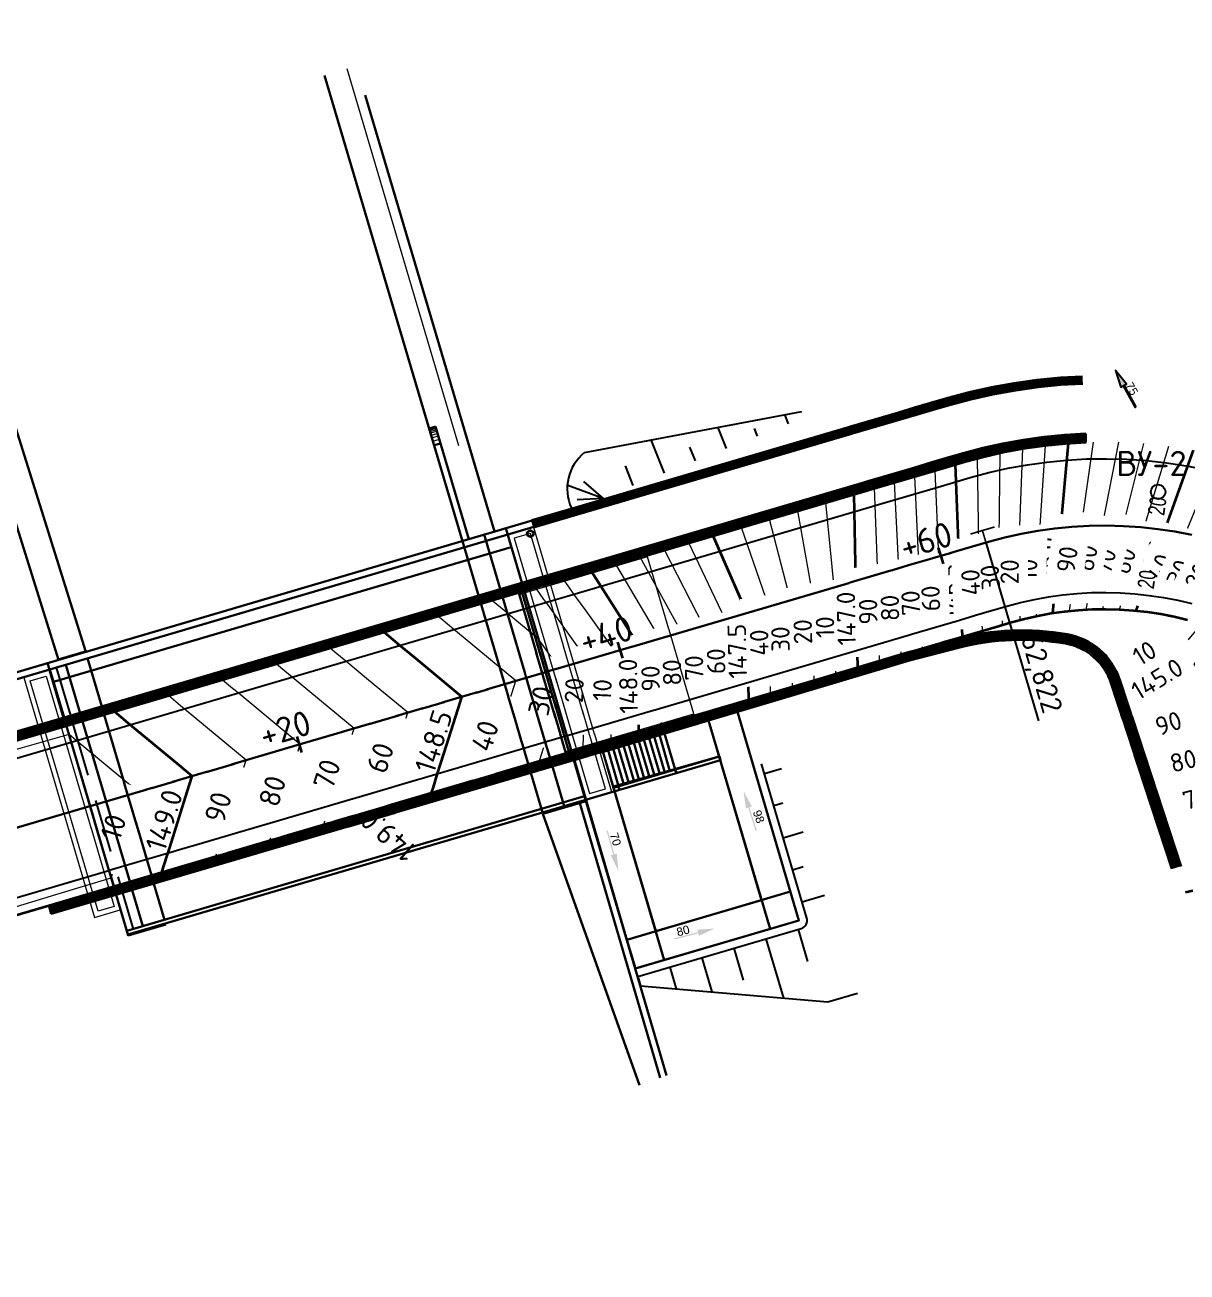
# Model space of a CAD drawing. Extents: x -69 to 10267, y 671 to 10751.
# Drawn here: x 10093.3 to 10162.8, y 10676.5 to 10751.1 of the extents above; entities that cross this region are included whole.
import ezdxf
from ezdxf.enums import TextEntityAlignment as Align

# ---------------------------------------------------------------- set-up
doc = ezdxf.new("R2010")
doc.units = 0
for name, pattern in [('ACAD_ISO03W100', [30, 12, -18]), ('DASHED2', [9.525, 6.35, -3.175]), ('HIDDEN2', [4.7625, 3.175, -1.5875])]:
    doc.linetypes.add(name, pattern=pattern)
for name, color, linetype in [('0_500', 7, 'Continuous'), ('_Тротуары_заливка', 30, 'Continuous'), ('_Уклоны', 7, 'Continuous'), ('_фин_размеры', 162, 'Continuous'), ('HIDDEN', 6, 'HIDDEN2'), ('OTK', 84, 'Continuous'), ('OTK_пандус', 84, 'Continuous'), ('sk2.Краевая', 4, 'Continuous'), ('st_text 500', 1, 'Continuous'), ('ммб1', 2, 'Continuous'), ('ммб2', 202, 'Continuous'), ('пандус', 202, 'Continuous'), ('Трассы.Вершины углов', 7, 'Continuous')]:
    doc.layers.add(name, color=color, linetype=linetype)
for name, color, linetype, lineweight in [('_Казакова_Q.Кромка', 5, 'Continuous', 35), ('HATCH', 8, 'Continuous', 9), ('prs_constr estakada', 10, 'Continuous', 30), ('THIN', 142, 'Continuous', 9), ('Вертикалка нов 04.10$0$prs_goriz doroga', 11, 'Continuous', 15), ('Вертикалка нов 04.10$0$st_goriz doroga', 11, 'Continuous', 15), ('граница тротуара', 5, 'Continuous', 30), ('Камера-коммуникации', 8, 'DASHED2', 0), ('Ось трассы', 1, 'Continuous', 35), ('Переходные плиты', 41, 'Continuous', 9), ('Пикетаж', 1, 'Continuous', 35), ('подпорные стенки', 7, 'ACAD_ISO03W100', 40), ('Подпорные стены', 171, 'Continuous', 30), ('Подпорные стены ПДС', 210, 'Continuous', 13), ('Шумозащитные экраны', 190, 'Continuous', 0)]:
    doc.layers.add(name, color=color, linetype=linetype, lineweight=lineweight)
doc.styles.add('SR7', font='', dxfattribs={"width": 0.7})
doc.styles.get("Standard").update_dxf_attribs({"font": 'arial.ttf'})
doc.styles.add('Вертикалка нов 04.10$0$СПДС', font='isocpeur.ttf')
doc.styles.add('СПДС', font='isocpeur.ttf')
doc.styles.get('SR7').set_extended_font_data('Arial_razv')

# ---------------------------------------------------------------- blocks, each defined once
blk = doc.blocks.new('A$C16214BB9')
at = {"layer": 'HATCH', "ltscale": 500}
for p, q in [((33.929, 39.245), (34.312, 39.358)), ((33.943, 39.195), (34.327, 39.308)), ((33.969, 39.11), (34.352, 39.223)), ((33.995, 39.022), (34.378, 39.135)), ((34.036, 38.883), (34.419, 38.996)), ((34.079, 38.735), (34.463, 38.848)), ((34.138, 38.539), (34.531, 38.654))]:
    blk.add_line(p, q, dxfattribs=at)
at = {"layer": 'THIN'}
blk.add_line((47.237, 3.633), (43.299, 17.01), dxfattribs=at)
at = {"layer": 'Подпорные стены', "ltscale": 500}
for p, q in [((1.638, 63.435), (13.367, 25.921)), ((0, 62.976), (11.735, 25.441)), ((34.223, 38.283), (34.598, 38.393)), ((42.921, 16.878), (47.734, 0.439)), ((43.305, 16.991), (48.111, 0.573)), ((40.715, 16.229), (46.503, 0))]:
    blk.add_line(p, q, dxfattribs=at)
at = {"layer": 'Подпорные стены'}
for p, q in [((35.909, 32.556), (27.657, 60.42)), ((37.827, 33.124), (30.097, 59.225)), ((33.916, 39.287), (34.3, 39.4)), ((36.293, 32.67), (34.3, 39.4))]:
    blk.add_line(p, q, dxfattribs=at)
at = {"layer": 'Шумозащитные экраны'}
blk.add_line((35.684, 38.246), (29.001, 60.815), dxfattribs=at)
blk = doc.blocks.new('A$C0B2E3F08')
at = {"layer": 'HATCH'}
for p, q in [((3.758, 11.944), (3.909, 11.436)), ((3.822, 11.964), (3.973, 11.456)), ((3.915, 11.989), (4.066, 11.481)), ((4, 12.017), (4.151, 11.509)), ((4.129, 12.053), (4.28, 11.545)), ((4.311, 12.101), (4.462, 11.593)), ((4.484, 12.142), (4.635, 11.634)), ((4.718, 12.218), (4.869, 11.71)), ((5.053, 12.319), (5.204, 11.811)), ((3.671, 11.916), (3.822, 11.408)), ((3.695, 11.924), (3.846, 11.416)), ((3.718, 11.936), (3.869, 11.428)), ((6.644, 1.815), (6.795, 1.307)), ((6.668, 1.823), (6.819, 1.315)), ((6.691, 1.835), (6.842, 1.327)), ((6.731, 1.843), (6.882, 1.335)), ((6.795, 1.863), (6.946, 1.355)), ((6.888, 1.888), (7.039, 1.38)), ((6.973, 1.916), (7.124, 1.408)), ((7.102, 1.952), (7.253, 1.444)), ((7.284, 2), (7.435, 1.492)), ((8.026, 2.218), (8.177, 1.71))]:
    blk.add_line(p, q, dxfattribs=at)
at = {"layer": 'HIDDEN'}
for p, q in [((7.071, 16.046), (7.918, 13.168)), ((8.068, 12.66), (10.891, 3.067)), ((11.041, 2.558), (11.676, 0.4))]:
    blk.add_line(p, q, dxfattribs=at)
at = {"layer": 'prs_constr estakada'}
for p, q in [((2.353, 15.075), (39.804, 26.098)), ((2.468, 14.691), (39.917, 25.714)), ((39.917, 25.713), (39.804, 26.098)), ((35.545, 24.844), (35.658, 24.46)), ((35.564, 24.849), (35.677, 24.465)), ((37.08, 25.295), (37.193, 24.912)), ((37.1, 25.301), (37.212, 24.917)), ((32.667, 23.996), (37.45, 7.746)), ((33.962, 24.378), (38.762, 8.07)), ((31.372, 23.616), (36.172, 7.307)), ((3.649, 11.912), (36.475, 21.574)), ((36.625, 21.065), (3.799, 11.404)), ((36.475, 21.574), (36.625, 21.065)), ((34.736, 20.509), (37.559, 10.916)), ((34.753, 20.451), (34.945, 20.508)), ((34.945, 20.508), (37.737, 11.02)), ((8.942, 16.597), (9.789, 13.719)), ((6.554, 16.311), (6.668, 15.928)), ((6.687, 15.933), (7.534, 13.056)), ((7.647, 16.216), (11.467, 3.236)), ((2.353, 15.075), (2.468, 14.691)), ((2.353, 15.075), (2.468, 14.691)), ((9.938, 13.211), (12.762, 3.617)), ((7.684, 12.547), (10.507, 2.954)), ((39.618, 10.969), (45.422, 12.678)), ((43.784, 9.85), (43.148, 12.009)), ((43.305, 12.607), (43.455, 12.099)), ((43.325, 12.613), (43.474, 12.104)), ((44.091, 9.94), (43.455, 12.099)), ((3.799, 11.404), (3.649, 11.912)), ((6.622, 1.81), (39.449, 11.472)), ((39.449, 11.472), (39.598, 10.964)), ((41.021, 9.037), (40.386, 11.195)), ((41.328, 9.127), (40.693, 11.286)), ((41.635, 9.218), (41, 11.376)), ((41.942, 9.308), (41.307, 11.466)), ((42.249, 9.398), (41.613, 11.557)), ((42.556, 9.489), (41.92, 11.647)), ((42.863, 9.579), (42.227, 11.737)), ((43.17, 9.669), (42.534, 11.828)), ((43.477, 9.76), (42.841, 11.918)), ((6.772, 1.302), (39.598, 10.964)), ((11.357, 0.066), (46.803, 10.499)), ((37.545, 10.964), (37.737, 11.02)), ((40.407, 8.856), (39.772, 11.015)), ((40.714, 8.947), (40.079, 11.105)), ((40.407, 8.856), (46.738, 10.72)), ((46.738, 10.72), (46.803, 10.499)), ((44.09, 9.94), (44.155, 9.72)), ((44.11, 9.946), (44.174, 9.725)), ((11.292, 0.287), (38.68, 8.348)), ((40.407, 8.856), (40.472, 8.636)), ((40.695, 8.941), (40.76, 8.72)), ((36.172, 7.307), (38.762, 8.07)), ((12.912, 3.109), (13.547, 0.951)), ((8.566, 2.383), (8.717, 1.875)), ((10.657, 2.446), (11.374, 0.008)), ((11.616, 2.728), (12.252, 0.569)), ((6.622, 1.81), (6.774, 1.303)), ((11.374, 0.008), (13.629, 0.672)), ((13.612, 0.73), (13.629, 0.672))]:
    blk.add_line(p, q, dxfattribs=at)
at = {"layer": 'Камера-коммуникации', "linetype": 'DASHED2', "ltscale": 5}
for p, q in [((35.634, 24.432), (34.099, 23.98)), ((34.099, 23.98), (38.764, 8.133)), ((35.431, 24.059), (34.472, 23.777)), ((39.926, 8.788), (35.431, 24.059)), ((40.299, 8.585), (35.634, 24.432)), ((34.472, 23.777), (38.967, 8.505)), ((38.764, 8.133), (40.299, 8.585)), ((38.967, 8.505), (39.926, 8.788))]:
    blk.add_line(p, q, dxfattribs=at)
for points in [[(9.366, 1.096), (10.901, 1.547), (6.674, 15.909), (5.139, 15.457)], [(9.569, 1.468), (5.511, 15.254), (6.471, 15.536), (10.528, 1.75)]]:
    blk.add_lwpolyline(points, close=True, dxfattribs=at)
at = {"layer": 'Переходные плиты'}
for p, q in [((0, 10.285), (7.675, 12.544)), ((7.675, 12.544), (10.498, 2.951)), ((0, 10.285), (2.824, 0.692)), ((2.824, 0.692), (10.498, 2.951))]:
    blk.add_line(p, q, dxfattribs=at)
blk.add_lwpolyline([(45.215, 13.274), (42.448, 22.675), (34.774, 20.416), (37.541, 11.014)], close=True, dxfattribs=at)
at = {"layer": 'Подпорные стены', "ltscale": 500}
for p, q in [((7.192, 16.52), (8.823, 17)), ((36.177, 7.288), (38.767, 8.05))]:
    blk.add_line(p, q, dxfattribs=at)
at = {"layer": 'Подпорные стены ПДС'}
for p, q in [((39.468, 11.478), (45.272, 13.186)), ((3.78, 11.398), (3.63, 11.907)), ((10.908, 1.487), (11.346, 0))]:
    blk.add_line(p, q, dxfattribs=at)
for points in [[(36.495, 21.579), (42.27, 23.279)], [(36.644, 21.071), (42.42, 22.771)]]:
    blk.add_lwpolyline(points, dxfattribs=at)
blk = doc.blocks.new('BLOCK_2_14_2_255')
at = {"layer": 'st_text 500', "const_width": 2}
for points in [[(-15, 15), (15, 15)], [(0, 0), (0, 15)]]:
    blk.add_lwpolyline(points, dxfattribs=at)
blk = doc.blocks.new('Вертикалка нов 04.10')
at = {"layer": 'Вертикалка нов 04.10$0$prs_goriz doroga', "ltscale": 0.5}
for points in [[(10153.788, 10715.745, 146.1), (10154.007, 10720.863, 146.1), (10154.343, 10725.956, 0)], [(10155.764, 10716.049, 145.9), (10156.493, 10721.119, 145.9), (10157.216, 10726.148, 0)], [(10156.761, 10716.127, 145.8), (10157.742, 10721.156, 145.8), (10158.715, 10726.141, 0)], [(10157.76, 10716.157, 145.7), (10158.991, 10721.133, 145.7), (10160.213, 10726.061, 0)], [(10150.569, 10714.87, 146.4), (10150.357, 10720.02, 146.4), (10150.275, 10725.186, 0)], [(10151.756, 10715.219, 146.3), (10151.561, 10720.356, 146.3), (10151.619, 10725.505, 0)], [(10152.815, 10715.516, 146.2), (10152.777, 10720.641, 146.2), (10152.975, 10725.762, 0)], [(10158.76, 10716.138, 145.6), (10160.238, 10721.041, 145.6), (10161.705, 10725.909, 0)], [(10160.749, 10715.942, 145.4), (10162.709, 10720.675, 145.4), (10164.653, 10725.368, 0)], [(10148.171, 10714.164, 146.6), (10147.958, 10719.314, 146.6), (10147.733, 10724.46, 0)], [(10161.734, 10715.772, 145.3), (10163.929, 10720.403, 145.3), (10166.103, 10724.992, 0)], [(10162.71, 10715.554, 145.2), (10165.133, 10720.07, 145.2), (10167.534, 10724.545, 0)], [(10145.711, 10713.44, 146.8), (10145.56, 10718.608, 146.8), (10145.31, 10723.747, 0)], [(10146.972, 10713.811, 146.7), (10146.759, 10718.961, 146.7), (10146.522, 10724.103, 0)], [(10144.407, 10713.057, 146.9), (10144.299, 10718.237, 146.9), (10144.099, 10723.39, 0)], [(10141.8, 10712.289, 147.1), (10141.692, 10717.47, 147.1), (10141.202, 10722.537, 0)], [(10139.194, 10711.522, 147.3), (10139.085, 10716.702, 147.3), (10137.833, 10721.546, 0)], [(10140.497, 10711.906, 147.2), (10140.389, 10717.086, 147.2), (10139.518, 10722.042, 0)], [(10137.89, 10711.138, 147.4), (10137.782, 10716.319, 147.4), (10136.148, 10721.05, 0)], [(10135.283, 10710.371, 147.6), (10135.175, 10715.551, 147.6), (10133.007, 10720.125, 0)], [(10132.676, 10709.604, 147.8), (10132.568, 10714.784, 147.8), (10130.095, 10719.268, 0)], [(10133.98, 10709.988, 147.7), (10133.872, 10715.168, 147.7), (10131.551, 10719.697, 0)], [(10131.373, 10709.22, 147.9), (10131.265, 10714.4, 147.9), (10128.639, 10718.84, 0)], [(10128.334, 10708.326, 148.1), (10128.364, 10708.94, 148.1), (10128.386, 10709.384, 148.1), (10128.447, 10710.622, 148.1), (10128.595, 10713.615, 148.1), (10126.85, 10716.05, 148.1), (10126.127, 10717.058, 148.1), (10125.776, 10717.548, 148.1), (10125.511, 10717.919, 148.1)], [(10126.662, 10707.834, 148.2), (10126.67, 10707.992, 148.2), (10126.714, 10708.891, 148.2), (10126.838, 10711.405, 148.2), (10126.922, 10713.122, 148.2), (10125.921, 10714.52, 148.2), (10124.455, 10716.566, 148.2), (10124.331, 10716.739, 148.2), (10123.838, 10717.427, 148.2)], [(10124.059, 10707.068, 148.3), (10124.084, 10707.146, 148.3), (10124.422, 10708.217, 148.3), (10124.484, 10708.412, 148.3), (10125.137, 10710.482, 148.3), (10125.138, 10710.496, 148.3), (10125.14, 10710.51, 148.3), (10125.149, 10710.644, 148.3), (10125.16, 10710.796, 148.3), (10125.228, 10712.188, 148.3), (10125.25, 10712.63, 148.3), (10124.992, 10712.99, 148.3), (10124.18, 10714.123, 148.3), (10124.101, 10714.23, 148.3), (10124.009, 10714.352, 148.3), (10124, 10714.363, 148.3), (10123.992, 10714.375, 148.3), (10122.321, 10715.761, 148.3), (10122.163, 10715.891, 148.3), (10121.299, 10716.608, 148.3), (10121.236, 10716.661, 148.3)], [(10120.833, 10706.118, 148.4), (10120.9, 10706.329, 148.4), (10121.196, 10707.267, 148.4), (10121.414, 10707.957, 148.4), (10122.648, 10711.864, 148.4), (10119.494, 10714.48, 148.4), (10118.937, 10714.942, 148.4), (10118.18, 10715.57, 148.4), (10118.01, 10715.711, 148.4)], [(10114.381, 10704.219, 148.6), (10114.531, 10704.695, 148.6), (10114.744, 10705.368, 148.6), (10115.275, 10707.048, 148.6), (10116.196, 10709.965, 148.6), (10113.841, 10711.918, 148.6), (10112.485, 10713.043, 148.6), (10111.941, 10713.494, 148.6), (10111.558, 10713.812, 148.6)], [(10111.155, 10703.27, 148.7), (10111.347, 10703.877, 148.7), (10111.518, 10704.419, 148.7), (10112.205, 10706.594, 148.7), (10112.97, 10709.016, 148.7), (10111.015, 10710.637, 148.7), (10109.259, 10712.093, 148.7), (10108.822, 10712.456, 148.7), (10108.332, 10712.863, 148.7)], [(10107.929, 10702.32, 148.8), (10108.163, 10703.06, 148.8), (10108.292, 10703.469, 148.8), (10109.135, 10706.139, 148.8), (10109.743, 10708.066, 148.8), (10108.188, 10709.356, 148.8), (10106.033, 10711.144, 148.8), (10105.703, 10711.418, 148.8), (10105.106, 10711.913, 148.8)], [(10104.703, 10701.371, 148.9), (10104.979, 10702.243, 148.9), (10105.066, 10702.52, 148.9), (10106.065, 10705.685, 148.9), (10106.517, 10707.117, 148.9), (10105.361, 10708.076, 148.9), (10102.807, 10710.194, 148.9), (10102.584, 10710.38, 148.9), (10101.88, 10710.964, 148.9)], [(10091.786, 10698.067, 149.1), (10095.123, 10699.075, 149.1), (10098.43, 10700.073, 149.1), (10098.437, 10700.078, 149.1), (10098.444, 10700.082, 149.1), (10098.61, 10700.608, 149.1), (10098.614, 10700.621, 149.1), (10099.926, 10704.775, 149.1), (10100.065, 10705.218, 149.1), (10099.708, 10705.514, 149.1), (10096.355, 10708.295, 149.1), (10096.345, 10708.304, 149.1), (10095.92, 10708.656, 149.1), (10095.912, 10708.656, 149.1), (10095.903, 10708.656, 149.1), (10092.554, 10707.695, 149.1)]]:
    blk.add_polyline3d(points, dxfattribs=at)
at = {"layer": 'Вертикалка нов 04.10$0$prs_goriz doroga', "color": 12, "lineweight": 35, "ltscale": 0.5}
for points in [[(10154.772, 10715.923, 146), (10155.247, 10721.021, 146), (10155.718, 10726.082, 0)], [(10159.757, 10716.065, 145.5), (10161.478, 10720.888, 145.5), (10163.186, 10725.675, 145.5)], [(10149.37, 10714.517, 146.5), (10149.158, 10719.667, 146.5), (10148.945, 10724.816, 146.5)], [(10143.104, 10712.673, 147), (10142.996, 10717.853, 147), (10142.887, 10723.033, 147)], [(10130.006, 10708.818, 148), (10129.961, 10714.017, 148), (10127.183, 10718.411, 148)], [(10114.381, 10704.219, 148.6), (10116.85, 10702.048, 0)]]:
    blk.add_polyline3d(points, dxfattribs=at)
at = {"layer": 'Вертикалка нов 04.10$0$st_goriz doroga'}
for points, elevation in [([(10163.932, 10709.354), (10160.002, 10708.022)], 145.5), ([(10164.711, 10706.973), (10160.678, 10705.819)], 145.3), ([(10165.948, 10704.839), (10161.354, 10703.615)], 145.1), ([(10167.242, 10702.606), (10162.031, 10701.412)], 144.541)]:
    blk.add_lwpolyline(points, dxfattribs=dict(at, elevation=elevation))
at = {"layer": 'Вертикалка нов 04.10$0$st_goriz doroga', "color": 12, "lineweight": 35, "elevation": 144.541}
blk.add_lwpolyline([(10168.444, 10700.533), (10162.707, 10699.208)], dxfattribs=at)
at = {"layer": 'Вертикалка нов 04.10$0$prs_goriz doroga', "color": 12, "lineweight": 35, "width": 3.535, "attachment_point": 5, "style": 'Вертикалка нов 04.10$0$СПДС', "bg_fill": 2}
for s, insert, char_height, rotation in [('146.0', (10154.418, 10718.845, -685.3), 1.1, 84.96141), ('145.5', (10160.089, 10718.773, -685.7), 1.1, 70.88799), ('146.5', (10148.655, 10717.234, -684.8), 1.1, 92.48016), ('147.0', (10142.42, 10715.594, -684.4), 1.1, 91.06908), ('147.5', (10135.897, 10713.646, -683.9), 1.1, 91.41846), ('148.0', (10129.381, 10711.553, -536), 1.1, 91.10125), ('148.5', (10117.729, 10708.249, -683.9), 1.25, 72.37986), ('149.0', (10101.604, 10703.529, -683.9), 1.25, 72.50816), ('144.5', (10165.249, 10700.488, -686), 1.1, 14)]:
    blk.add_mtext(s, dxfattribs=dict(at, insert=insert, char_height=char_height, rotation=rotation))
at = {"layer": 'Вертикалка нов 04.10$0$prs_goriz doroga', "color": 12, "lineweight": 35, "ltscale": 0.5}
for points, elevation in [([(10136.587, 10710.755), (10136.587, 10710.755), (10136.478, 10715.935), (10134.463, 10720.554)], 147.5), ([(10117.607, 10705.169), (10117.716, 10705.512), (10117.97, 10706.318), (10118.344, 10707.503), (10119.335, 10710.641), (10119.422, 10710.915), (10116.668, 10713.199), (10115.711, 10713.992), (10115.061, 10714.532), (10114.784, 10714.762)], 148.5), ([(10101.477, 10700.421), (10101.794, 10701.426), (10101.84, 10701.57), (10102.995, 10705.23), (10103.291, 10706.167), (10102.535, 10706.795), (10099.581, 10709.245), (10099.464, 10709.342), (10098.654, 10710.014)], 149)]:
    blk.add_lwpolyline(points, dxfattribs=dict(at, elevation=elevation))
at = {"layer": 'Вертикалка нов 04.10$0$prs_goriz doroga', "char_height": 1.1, "width": 4.16625, "attachment_point": 5, "style": 'Вертикалка нов 04.10$0$СПДС', "bg_fill": 2}
for s, insert, rotation in [('60', (10159.039, 10719.069, 386), 71.69014), ('10', (10153.289, 10718.526, 240.4), 88.20565), ('60', (10147.474, 10716.8, 240.4), 92), ('10', (10141.15, 10715.081, 387.2), 91), ('90', (10130.711, 10712.005, 387.2), 91), ('60', (10164.18, 10702.667, 531.2), 14), ('40', (10165.533, 10698.26, 530.641), 14)]:
    blk.add_mtext(s, dxfattribs=dict(at, insert=insert, rotation=rotation))
at = {"layer": 'Вертикалка нов 04.10$0$prs_goriz doroga', "width": 4.16625, "attachment_point": 5, "style": 'Вертикалка нов 04.10$0$СПДС', "bg_fill": 2}
for s, insert, char_height, rotation in [('70', (10157.882, 10719.024, 386.1), 1.1, 75.71229), ('20', (10152.192, 10718.394, 240.4), 1.1, 89.45849), ('70', (10146.279, 10716.52, 386.8), 1.1, 92), ('20', (10139.819, 10714.806, 387.2), 1.1, 91), ('80', (10131.993, 10712.366, 387.2), 1.1, 91), ('40', (10120.807, 10708.577, 535.6), 1.25, 72.4452), ('90', (10104.839, 10704.316, 535.8), 1.25, 73.11526), ('70', (10163.312, 10704.843, 531.2), 1.1, 14), ('10', (10098.572, 10703.117, 535.8), 1.25, 73.11526)]:
    blk.add_mtext(s, dxfattribs=dict(at, insert=insert, char_height=char_height, rotation=rotation))
for s, insert, char_height, rotation in [('80', (10156.796, 10719.218, 240.4), 1.1, 78.14017), ('40', (10161.22, 10718.645, 386), 1.1, 68.03694), ('30', (10151.033, 10718.056, 240.4), 1.1, 93.93915), ('80', (10145.031, 10716.23, 386.9), 1.1, 91), ('30', (10138.484, 10714.367, 387.2), 1.1, 91), ('70', (10133.317, 10712.639, 387.2), 1.1, 91), ('30', (10124.157, 10710.684, 535.5), 1.25, 77.34146), ('80', (10162.574, 10707.083, 531.2), 1.1, 14), ('80', (10108.084, 10705.274, 535.8), 1.25, 73.11526)]:
    blk.add_mtext(s, dxfattribs=dict(at, insert=insert, char_height=char_height, rotation=rotation))
for s, insert, char_height, rotation in [('90', (10155.638, 10719.141, 240.4), 1.1, 81.91748), ('30', (10162.334, 10718.324, 386), 1.1, 65.76796), ('40', (10149.861, 10717.763, 240.4), 1.1, 92.25738), ('90', (10143.728, 10716.01, 387), 1.1, 91), ('60', (10134.633, 10713.043, 387.2), 1.1, 91), ('20', (10126.142, 10711.301, 535.4), 1.1, 87.2373), ('70', (10111.347, 10706.289, 535.8), 1.25, 72)]:
    blk.add_mtext(s, dxfattribs=dict(at, insert=insert, char_height=char_height, rotation=rotation))
for s, insert, char_height, rotation in [('20', (10163.428, 10718.11, 386), 1.1, 61.06293), ('40', (10137.212, 10714.155, 387.2), 1.1, 91), ('10', (10127.825, 10711.324, 387.2), 1.1, 87.4683), ('60', (10114.537, 10707.262, 535.8), 1.25, 72)]:
    blk.add_mtext(s, dxfattribs=dict(at, insert=insert, char_height=char_height, rotation=rotation))
at = {"layer": 'Вертикалка нов 04.10$0$prs_goriz doroga', "insert": (10164.527, 10717.875, 531), "char_height": 1.1, "width": 4.16625, "attachment_point": 5, "rotation": 57.10886, "style": 'Вертикалка нов 04.10$0$СПДС', "bg_fill": 2}
blk.add_mtext('10', dxfattribs=at)
at = {"layer": 'Вертикалка нов 04.10$0$prs_goriz doroga', "color": 12, "lineweight": 35, "insert": (10115.022, 10702.624, -683.32), "char_height": 1.25, "width": 3.535, "attachment_point": 5, "rotation": 138.39589, "style": 'Вертикалка нов 04.10$0$СПДС', "bg_fill": 2}
blk.add_mtext('149.0', dxfattribs=at)
at = {"layer": 'Вертикалка нов 04.10$0$st_goriz doroga', "elevation": -540.7}
blk.add_lwpolyline([(10163.673, 10715.288), (10162.695, 10714.125), (10158.875, 10712.042)], dxfattribs=at)
at = {"layer": 'Вертикалка нов 04.10$0$st_goriz doroga', "color": 12, "lineweight": 35, "elevation": 145.2}
blk.add_lwpolyline([(10159.326, 10710.226), (10162.97, 10712.39), (10164.621, 10714.97)], dxfattribs=at)
at = {"layer": 'Вертикалка нов 04.10$0$prs_goriz doroga', "color": 12, "lineweight": 35, "insert": (10161.015, 10711.974, -686), "char_height": 1.1, "width": 3.535, "attachment_point": 5, "rotation": 31, "style": 'Вертикалка нов 04.10$0$СПДС', "bg_fill": 2}
blk.add_mtext('145.0', dxfattribs=at)
at = {"layer": 'Вертикалка нов 04.10$0$prs_goriz doroga', "insert": (10161.694, 10709.325, 531.2), "char_height": 1.1, "width": 4.16625, "attachment_point": 5, "rotation": 18.57179, "style": 'Вертикалка нов 04.10$0$СПДС', "bg_fill": 2}
blk.add_mtext('90', dxfattribs=at)
at = {"layer": 'Вертикалка нов 04.10$0$prs_goriz doroga', "insert": (10160.261, 10713.528), "char_height": 1.1, "width": 4.16625, "attachment_point": 5, "rotation": 31.82555, "style": 'Вертикалка нов 04.10$0$СПДС', "bg_fill": 2}
blk.add_mtext('10', dxfattribs=at)

msp = doc.modelspace()

# ---------------------------------------------------------------- hatches: boundary and pattern name
at = {"layer": 'ммб1'}
msp.add_hatch(color=162, dxfattribs=at).paths.add_polyline_path([(10159.758, 10728.26), (10159.045, 10729.551), (10159.176, 10729.624), (10158.517, 10730.431), (10158.848, 10729.443), (10158.979, 10729.515), (10159.692, 10728.224)])

# ---------------------------------------------------------------- linework, layer by layer
at = {"layer": '0_500', "color": 7, "linetype": 'ACAD_ISO03W100', "ltscale": 0.2, "const_width": 0.4, "flags": 128}
msp.add_lwpolyline([(10123.658, 10721.262), (10126.416, 10722.074), (10142.61, 10726.84), (10142.61, 10726.84), (10142.725, 10726.874), (10143.684, 10727.156), (10144.643, 10727.439), (10145.6, 10727.72), (10146.556, 10728.002), (10147.505, 10728.281), (10148.538, 10728.585), (10149.821, 10728.926), (10151.153, 10729.223), (10152.502, 10729.467), (10153.867, 10729.657), (10155.243, 10729.792), (10156.563, 10729.866)], dxfattribs=at)
at = {"layer": 'OTK', "color": 5}
msp.add_line((10138.967, 10727.254), (10138.747, 10727.806), dxfattribs=at)
at = {"layer": 'ммб1', "color": 162, "elevation": 145.5}
msp.add_lwpolyline([(10159.758, 10728.26), (10159.045, 10729.551), (10159.176, 10729.624), (10158.517, 10730.431), (10158.848, 10729.443), (10158.979, 10729.515), (10159.692, 10728.224)], close=True, dxfattribs=at)

# ---------------------------------------------------------------- texts
at = {"layer": 'ммб1', "color": 162, "ltscale": 2}
msp.add_text('75', height=0.5, rotation=299.64749, dxfattribs=at).set_placement((10159.092, 10729.561, 145.5))

# ---------------------------------------------------------------- next in the draw order: block references
at = {"ltscale": 2}
msp.add_blockref('Вертикалка нов 04.10', (0, 0), dxfattribs=at)

# ---------------------------------------------------------------- next in the draw order: hatches: boundary and pattern name
at = {"layer": 'ммб2'}
for points in [[(10137.07, 10702.902), (10136.622, 10704.307), (10136.765, 10704.353), (10136.275, 10705.272), (10136.408, 10704.239), (10136.551, 10704.284), (10136.999, 10702.879)], [(10128.079, 10702.891), (10128.474, 10701.47), (10128.329, 10701.43), (10128.784, 10700.493), (10128.691, 10701.531), (10128.546, 10701.49), (10128.151, 10702.911)], [(10132.136, 10696.392), (10133.565, 10696.759), (10133.602, 10696.614), (10134.548, 10697.05), (10133.509, 10696.977), (10133.546, 10696.832), (10132.117, 10696.465)]]:
    msp.add_hatch(color=5, dxfattribs=at).paths.add_polyline_path(points)

# ---------------------------------------------------------------- next in the draw order: linework, layer by layer
at = {"ltscale": 2}
msp.add_lwpolyline([(10156.745, 10726.641), (10156.752, 10726.141)], dxfattribs=at)
at = {"layer": '0_500', "color": 7, "linetype": 'ACAD_ISO03W100', "ltscale": 0.2, "const_width": 0.5, "flags": 128}
msp.add_lwpolyline([(10124.64, 10717.924), (10127.399, 10718.736), (10143.592, 10723.502), (10143.592, 10723.502), (10143.707, 10723.536), (10144.667, 10723.818), (10145.626, 10724.1), (10146.582, 10724.382), (10147.538, 10724.663), (10148.488, 10724.943), (10149.476, 10725.233), (10150.647, 10725.545), (10151.842, 10725.811), (10153.052, 10726.03), (10154.276, 10726.201), (10155.511, 10726.321), (10156.759, 10726.392)], dxfattribs=at)
at = {"layer": '0_500', "color": 7, "linetype": 'ACAD_ISO03W100', "ltscale": 0.2, "const_width": 0.53, "flags": 128}
msp.add_lwpolyline([(10127.632, 10707.841), (10146.118, 10713.376), (10149.06, 10714.128, -0.106064), (10155.587, 10714.383, -0.27713), (10158.526, 10711.842), (10162.176, 10700.693)], format="xyb", dxfattribs=at)
at = {"layer": '_Казакова_Q.Кромка', "flags": 128}
for points in [[(10127.535, 10708.091), (10130.293, 10708.902), (10146.486, 10713.669), (10146.487, 10713.669), (10146.601, 10713.702), (10147.561, 10713.985), (10148.52, 10714.267), (10149.477, 10714.549), (10150.432, 10714.83), (10151.382, 10715.109), (10152.307, 10715.381), (10153.082, 10715.588), (10153.872, 10715.764), (10154.672, 10715.909), (10155.482, 10716.021), (10156.298, 10716.101), (10157.119, 10716.147), (10157.944, 10716.16), (10158.769, 10716.138), (10159.594, 10716.083), (10160.415, 10715.993), (10161.231, 10715.869), (10162.041, 10715.712), (10162.841, 10715.523)], [(10014.644, 10676.493), (10019.471, 10677.798), (10024.297, 10679.104), (10029.124, 10680.409), (10033.951, 10681.714), (10038.777, 10683.019), (10043.604, 10684.325), (10048.431, 10685.63), (10053.257, 10686.935), (10058.084, 10688.24), (10062.911, 10689.545), (10067.737, 10690.851), (10072.564, 10692.156), (10073.736, 10692.473), (10091.812, 10697.576), (10091.921, 10697.608), (10094.708, 10698.429)]]:
    msp.add_lwpolyline(points, dxfattribs=at)
at = {"layer": '_Тротуары_заливка', "color": 5}
msp.add_lwpolyline([(10127.857, 10707.633), (10134.185, 10709.495), (10134.82, 10707.337), (10128.495, 10705.552), (10127.857, 10707.633)], dxfattribs=at)
at = {"layer": '_Уклоны', "color": 4, "flags": 128}
for points in [[(10161.899, 10723.835, 0, 0, 0), (10161.583, 10721.599, 0.36, 0, 0), (10161.415, 10720.411, 0, 0, 0)], [(10161.274, 10719.444, 0, 0, 0), (10160.958, 10717.208, 0.36, 0, 0), (10160.79, 10716.02, 0, 0, 0)]]:
    msp.add_lwpolyline(points, format="xyseb", dxfattribs=at)
at = {"layer": '_фин_размеры', "color": 5, "lineweight": 35, "ltscale": 2}
msp.add_circle((10123.517, 10720.678), 0.186, dxfattribs=at)
at = {"layer": 'OTK', "color": 5}
for p, q in [((10135.25, 10725.774), (10134.739, 10727.059)), ((10137.109, 10726.514), (10136.926, 10726.973)), ((10131.534, 10724.294), (10130.739, 10726.29)), ((10133.392, 10725.034), (10133.066, 10725.855)), ((10129.676, 10723.554), (10129.208, 10724.73))]:
    msp.add_line(p, q, dxfattribs=at)
msp.add_lwpolyline([(10126.753, 10725.525), (10139.751, 10727.993)], dxfattribs=at)
msp.add_arc((10128.49, 10723.368), 2.769, 128.83878, 204.76083, dxfattribs=at)
at = {"layer": 'OTK_пандус', "color": 5, "ltscale": 2}
for p, q in [((10127.884, 10722.78), (10126.717, 10723.8)), ((10127.871, 10722.78), (10125.751, 10723.556)), ((10127.859, 10722.78), (10126.316, 10722.707)), ((10137.517, 10706.322), (10138.536, 10706.621)), ((10138.082, 10704.403), (10138.632, 10704.565)), ((10138.646, 10702.484), (10139.829, 10702.832)), ((10139.211, 10700.566), (10139.843, 10700.752)), ((10139.776, 10698.647), (10141.122, 10699.043)), ((10139.532, 10696.997), (10140.097, 10695.078)), ((10137.613, 10696.432), (10138.656, 10692.89)), ((10135.695, 10695.867), (10136.259, 10693.949)), ((10131.857, 10694.738), (10132.239, 10693.442)), ((10133.776, 10695.302), (10134.378, 10693.258)), ((10129.939, 10694.173), (10130.1, 10693.626))]:
    msp.add_line(p, q, dxfattribs=at)
msp.add_lwpolyline([(10129.939, 10694.173), (10139.724, 10697.053, 0.414214), (10140.062, 10697.674), (10137.347, 10706.899)], format="xyb", dxfattribs=at)
for points in [[(10130.1, 10693.626), (10141.311, 10692.662)], [(10141.311, 10692.662), (10143.099, 10693.177)]]:
    msp.add_lwpolyline(points, dxfattribs=at)
at = {"layer": 'sk2.Краевая', "flags": 128}
for points in [[(10089.38, 10706.242), (10096.037, 10708.202), (10096.053, 10708.206), (10108.566, 10711.889), (10123.435, 10716.266), (10123.445, 10716.269), (10123.541, 10716.297), (10127.752, 10717.536), (10143.945, 10722.302), (10143.945, 10722.302), (10144.06, 10722.336), (10145.02, 10722.619), (10145.979, 10722.901), (10146.936, 10723.182), (10147.891, 10723.464), (10148.841, 10723.743), (10149.82, 10724.031), (10150.944, 10724.33), (10152.09, 10724.586), (10153.25, 10724.796), (10154.423, 10724.959), (10155.607, 10725.074), (10156.798, 10725.142), (10157.993, 10725.16), (10159.19, 10725.128), (10160.386, 10725.048), (10161.577, 10724.918), (10162.76, 10724.739), (10163.935, 10724.511)], [(10091.638, 10698.568), (10098.296, 10700.527), (10098.311, 10700.532), (10110.825, 10704.215), (10125.694, 10708.591), (10125.704, 10708.594), (10125.799, 10708.622), (10130.011, 10709.862), (10146.204, 10714.628), (10146.204, 10714.628), (10146.319, 10714.662), (10147.278, 10714.944), (10148.238, 10715.226), (10149.194, 10715.508), (10150.15, 10715.789), (10151.1, 10716.069), (10152.03, 10716.342), (10152.845, 10716.559), (10153.674, 10716.744), (10154.514, 10716.896), (10155.364, 10717.014), (10156.221, 10717.098), (10157.083, 10717.147), (10157.949, 10717.16), (10158.816, 10717.137), (10159.682, 10717.079), (10160.544, 10716.984), (10161.401, 10716.855), (10162.252, 10716.69), (10163.092, 10716.491)]]:
    msp.add_lwpolyline(points, dxfattribs=at)
at = {"layer": 'st_text 500', "color": 5, "linetype": 'Continuous', "lineweight": -3}
msp.add_lwpolyline([(10150.775, 10720.143), (10153.916, 10709.471)], dxfattribs=at)
at = {"layer": 'граница тротуара', "color": 5}
msp.add_lwpolyline([(10094.991, 10711.813), (10107.504, 10715.496), (10122.373, 10719.873)], dxfattribs=at)
at = {"layer": 'ммб1', "color": 5}
msp.add_line((10095.584, 10709.663), (10094.745, 10712.512), dxfattribs=at)
at = {"layer": 'ммб2', "color": 5, "lineweight": 30, "ltscale": 2}
for p, q in [((10137.856, 10697.024), (10134.185, 10709.495)), ((10139.583, 10697.533), (10135.912, 10710.004)), ((10131.524, 10695.161), (10127.854, 10707.632)), ((10129.798, 10694.653), (10126.127, 10707.124)), ((10129.289, 10696.379), (10139.074, 10699.259)), ((10129.798, 10694.653), (10139.583, 10697.533))]:
    msp.add_line(p, q, dxfattribs=at)
at = {"layer": 'Ось трассы', "color": 1, "lineweight": 30, "flags": 128}
msp.add_lwpolyline([(10090.509, 10702.405), (10097.167, 10704.365), (10097.182, 10704.369), (10109.695, 10708.052), (10124.565, 10712.428), (10124.574, 10712.431), (10124.67, 10712.459), (10128.881, 10713.699), (10145.075, 10718.465), (10145.075, 10718.465), (10145.19, 10718.499), (10146.149, 10718.781), (10147.108, 10719.064), (10148.065, 10719.345), (10149.021, 10719.627), (10149.97, 10719.906), (10150.925, 10720.186), (10151.895, 10720.444), (10152.882, 10720.665), (10153.882, 10720.846), (10154.893, 10720.987), (10155.914, 10721.086), (10156.94, 10721.144), (10157.971, 10721.16), (10159.003, 10721.133), (10160.034, 10721.063), (10161.061, 10720.951), (10162.081, 10720.797), (10163.093, 10720.601)], dxfattribs=at)
at = {"layer": 'пандус', "color": 5, "lineweight": 30, "ltscale": 2}
for p, q in [((10137.856, 10697.024), (10134.185, 10709.495)), ((10139.583, 10697.533), (10135.912, 10710.004)), ((10131.524, 10695.161), (10127.854, 10707.632)), ((10129.798, 10694.653), (10126.127, 10707.124)), ((10129.289, 10696.379), (10139.074, 10699.259)), ((10129.798, 10694.653), (10139.583, 10697.533))]:
    msp.add_line(p, q, dxfattribs=at)
msp.add_lwpolyline([(10126.15, 10707.131), (10129.293, 10696.38), (10129.801, 10694.654), (10139.583, 10697.533), (10135.912, 10710.004), (10134.185, 10709.495), (10137.348, 10698.751), (10131.016, 10696.888), (10127.857, 10707.633), (10126.15, 10707.131)], close=True, dxfattribs=at)
at = {"layer": 'Пикетаж', "color": 5}
for p, q in [((10147.924, 10719.825, 149.19), (10148.206, 10718.866, 149.19)), ((10128.74, 10714.179, 149.19), (10129.023, 10713.219, 149.19)), ((10109.554, 10708.532, 149.19), (10109.836, 10707.572, 149.19))]:
    msp.add_line(p, q, dxfattribs=at)
at = {"layer": 'подпорные стенки', "linetype": 'Continuous', "ltscale": 0.5}
for points in [[(10123.601, 10721.454), (10126.36, 10722.266), (10142.553, 10727.032), (10142.553, 10727.032), (10142.668, 10727.066), (10143.628, 10727.348), (10144.587, 10727.631), (10145.543, 10727.912), (10146.499, 10728.194), (10147.449, 10728.473), (10148.484, 10728.777), (10149.773, 10729.12), (10151.113, 10729.419), (10152.471, 10729.665), (10153.843, 10729.856), (10155.228, 10729.991), (10156.552, 10730.066)], [(10123.714, 10721.07), (10126.473, 10721.882), (10142.666, 10726.648), (10142.666, 10726.648), (10142.781, 10726.682), (10143.74, 10726.965), (10144.7, 10727.247), (10145.656, 10727.529), (10146.612, 10727.81), (10147.562, 10728.089), (10148.592, 10728.392), (10149.868, 10728.731), (10151.192, 10729.027), (10152.534, 10729.27), (10153.89, 10729.459), (10155.259, 10729.592), (10156.574, 10729.666)], [(10124.57, 10718.164), (10127.328, 10718.976), (10143.522, 10723.742), (10143.522, 10723.742), (10143.637, 10723.776), (10144.596, 10724.058), (10145.555, 10724.34), (10146.512, 10724.622), (10147.468, 10724.903), (10148.417, 10725.183), (10149.408, 10725.474), (10150.588, 10725.787), (10151.792, 10726.056), (10153.013, 10726.277), (10154.247, 10726.449), (10155.491, 10726.57), (10156.745, 10726.641)], [(10124.711, 10717.684), (10127.47, 10718.496), (10143.663, 10723.262), (10143.663, 10723.262), (10143.778, 10723.296), (10144.737, 10723.578), (10145.697, 10723.86), (10146.653, 10724.142), (10147.609, 10724.423), (10148.559, 10724.703), (10149.543, 10724.992), (10150.707, 10725.301), (10151.892, 10725.566), (10153.092, 10725.783), (10154.305, 10725.952), (10155.53, 10726.071), (10156.762, 10726.141)]]:
    msp.add_lwpolyline(points, dxfattribs=at)
at = {"layer": 'подпорные стенки', "color": 5, "linetype": 'Continuous', "ltscale": 0.5, "const_width": 0.53, "flags": 128}
for points in [[(10091.81, 10708.276), (10124.636, 10717.938)], [(10094.784, 10698.175), (10127.629, 10707.84)]]:
    msp.add_lwpolyline(points, dxfattribs=at)
at = {"layer": 'подпорные стенки', "linetype": 'Continuous', "ltscale": 0.5}
for points in [[(10148.192, 10714.17), (10148.996, 10714.376, -0.106064), (10155.631, 10714.635, -0.27713), (10158.769, 10711.922), (10162.431, 10700.765)], [(10127.703, 10707.588), (10146.191, 10713.112), (10149.128, 10713.863, -0.106064), (10155.54, 10714.113, -0.27713), (10158.266, 10711.757), (10161.921, 10700.621)]]:
    msp.add_lwpolyline(points, format="xyb", dxfattribs=at)
at = {"layer": 'подпорные стенки', "color": 5, "linetype": 'Continuous', "ltscale": 0.5}
msp.add_lwpolyline([(10133.319, 10709.793), (10133.329, 10709.796)], dxfattribs=at)
at = {"layer": 'Трассы.Вершины углов', "color": 1, "true_color": 0xff0000}
msp.add_circle((10161.072, 10723.174), 0.438, dxfattribs=at)

# ---------------------------------------------------------------- next in the draw order: block references
at = {"color": 4, "lineweight": 35, "ltscale": 2}
msp.add_blockref('A$C16214BB9', (10083.548, 10687.678), dxfattribs=at)
at = {"color": 5, "lineweight": 35, "ltscale": 2}
msp.add_blockref('A$C0B2E3F08', (10088.086, 10696.619), dxfattribs=at)
at = {"layer": 'st_text 500', "color": 5, "linetype": 'Continuous', "lineweight": -3, "xscale": 0.05, "yscale": 0.05, "zscale": 0.5, "rotation": 16.40052364916389}
msp.add_blockref('BLOCK_2_14_2_255', (10150.775, 10720.143), dxfattribs=at)

# ---------------------------------------------------------------- next in the draw order: texts
at = {"layer": '_Уклоны', "color": 4, "style": 'SR7', "width": 0.7}
for p in [(10161.019, 10722.329, -763.719), (10160.394, 10717.938, -763.719)]:
    msp.add_text('20', height=1, rotation=81.94451, dxfattribs=at).set_placement(p, align=Align.MIDDLE)
at = {"layer": 'st_text 500', "linetype": 'Continuous', "lineweight": -3, "style": 'СПДС'}
msp.add_text(' 62,822', height=1.25, rotation=286.40053, dxfattribs=at).set_placement((10152.255, 10715.114), align=Align.BOTTOM_LEFT)
at = {"layer": 'ммб2', "color": 5, "ltscale": 2}
for s, rotation, p in [('98', 289.67167, (10136.818, 10704.025)), ('70', 286.67528, (10128.264, 10702.686)), ('80', 15.52553, (10132.345, 10696.574))]:
    msp.add_text(s, height=0.5, rotation=rotation, dxfattribs=at).set_placement(p)
at = {"layer": 'Пикетаж', "color": 5, "style": 'СПДС'}
for s, p in [('+60', (10149.027, 10719.563, 146.591)), ('+40', (10129.905, 10713.936, 148.083)), ('+20', (10110.66, 10708.276, 148.97))]:
    msp.add_text(s, height=1.5, rotation=16.40053, dxfattribs=at).set_placement(p, align=Align.BOTTOM_RIGHT)
at = {"layer": 'Трассы.Вершины углов', "color": 1, "true_color": 0xff0000, "style": 'СПДС'}
msp.add_text('ВУ-2  ', height=1.5, dxfattribs=at).set_placement((10164.686, 10724.878, -146.9), align=Align.MIDDLE_RIGHT)

doc.saveas('drawing.dxf')
